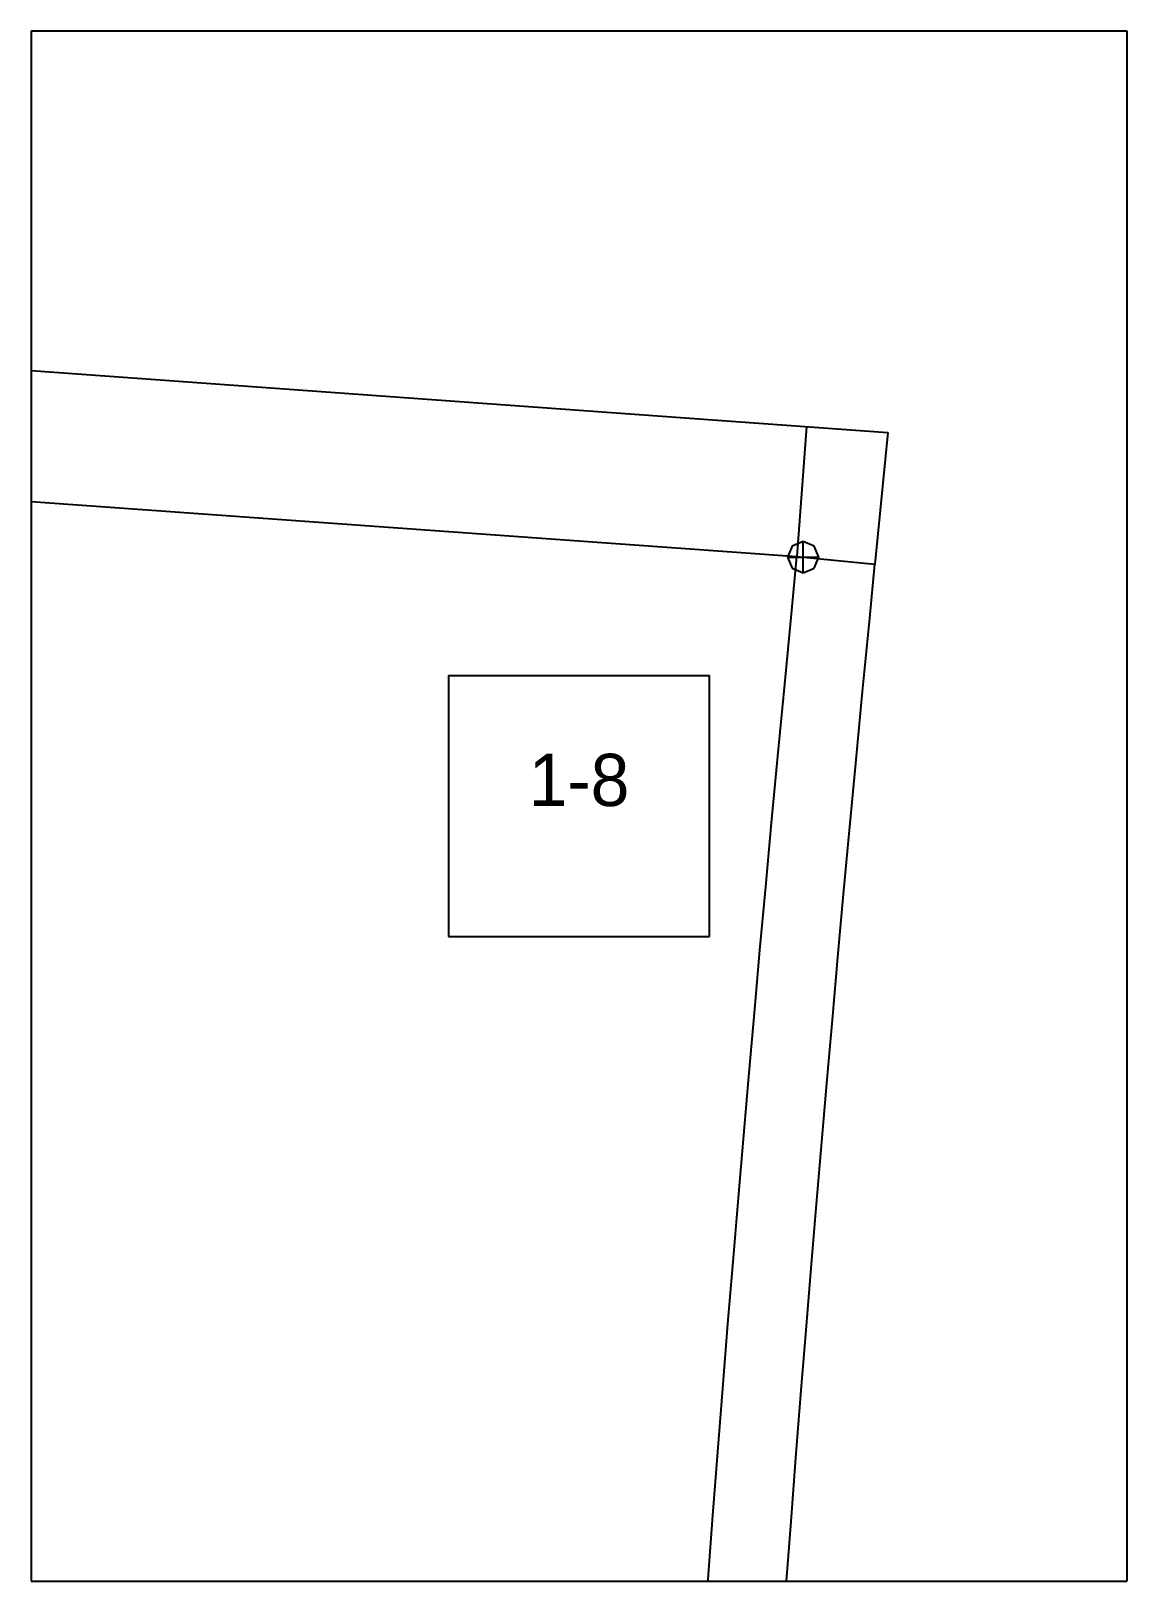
# Paper-space layout 'Plan 1-8' of a CAD drawing. Header units: metres, sheet in millimetres. Extents: x 0 to 210, y 0 to 297.
# The model-space entities are those that its viewports show. They can reach past a viewport. Long polylines and large blocks are cut down to what shows.
import ezdxf
from ezdxf.enums import TextEntityAlignment as Align

# ---------------------------------------------------------------- set-up
doc = ezdxf.new("R2010")
doc.units = ezdxf.units.M
for name, color, linetype in [('default', 7, 'Continuous'), ('TEXTLAYER', 7, 'Continuous'), ('VIEWPORTS', 7, 'Continuous')]:
    doc.layers.add(name, color=color, linetype=linetype)

msp = doc.modelspace()

# ---------------------------------------------------------------- linework, layer by layer
at = {"color": 9}
for p, q in [((1260, 0), (1470, 0)), ((1470, 0), (1470, -297)), ((1470, 0), (1680, 0)), ((1470, 0), (1470, -297)), ((1680, 0), (1680, -297)), ((1680, 0), (1890, 0)), ((1680, 0), (1680, -297)), ((1550, -123.5), (1600, -123.5)), ((1550, -123.5), (1550, -173.5)), ((1600, -173.5), (1600, -123.5)), ((1550, -173.5), (1600, -173.5)), ((1260, -297), (1470, -297)), ((1260, -297), (1470, -297)), ((1470, -297), (1680, -297)), ((1470, -297), (1470, -594)), ((1470, -297), (1680, -297)), ((1470, -297), (1470, -594)), ((1680, -297), (1890, -297)), ((1680, -297), (1680, -594)), ((1680, -297), (1890, -297)), ((1680, -297), (1680, -594))]:
    msp.add_line(p, q, dxfattribs=at)
at = {"layer": 'default', "color": 7, "linetype": 'Continuous'}
for p, q in [((1241.67, -48.63), (1634.15, -76.91)), ((1254.53, -74.62), (1616.77, -100.72)), ((1618.56, -75.79), (1616.77, -100.72)), ((1634.15, -76.91), (1631.7, -102.17)), ((1617.96, -97.84), (1615.84, -98.72)), ((1620.08, -98.72), (1617.96, -97.84)), ((1617.96, -103.84), (1617.96, -97.84)), ((1615.84, -98.72), (1614.96, -100.84)), ((1614.96, -100.84), (1615.84, -102.96)), ((1614.96, -100.84), (1620.96, -100.84)), ((1615.76, -111.05), (1616.77, -100.72)), ((1616.77, -100.72), (1631.7, -102.17)), ((1620.96, -100.84), (1620.08, -98.72)), ((1620.08, -102.96), (1620.96, -100.84)), ((1615.84, -102.96), (1617.96, -103.84)), ((1617.96, -103.84), (1620.08, -102.96)), ((1630.7, -112.49), (1631.7, -102.17)), ((1614.41, -125.14), (1615.76, -111.05)), ((1629.34, -126.56), (1630.7, -112.49)), ((1613.1, -138.95), (1614.41, -125.14)), ((1628.04, -140.34), (1629.34, -126.56)), ((1611.91, -151.75), (1613.1, -138.95)), ((1626.84, -153.13), (1628.04, -140.34)), ((1610.78, -164.01), (1611.91, -151.75)), ((1625.71, -165.37), (1626.84, -153.13)), ((1609.67, -176.15), (1610.78, -164.01)), ((1624.61, -177.49), (1625.71, -165.37)), ((1608.67, -187.42), (1609.67, -176.15)), ((1623.61, -188.74), (1624.61, -177.49)), ((1607.59, -199.61), (1608.67, -187.42)), ((1622.54, -200.91), (1623.61, -188.74)), ((1606.56, -211.56), (1607.59, -199.61)), ((1621.51, -212.83), (1622.54, -200.91)), ((1605.54, -223.58), (1606.56, -211.56)), ((1620.49, -224.82), (1621.51, -212.83)), ((1604.51, -235.86), (1605.54, -223.58)), ((1619.46, -237.08), (1620.49, -224.82)), ((1603.54, -247.74), (1604.51, -235.86)), ((1618.5, -248.95), (1619.46, -237.08)), ((1602.55, -260.11), (1603.54, -247.74)), ((1617.5, -261.28), (1618.5, -248.95)), ((1601.6, -272.28), (1602.55, -260.11)), ((1616.56, -273.43), (1617.5, -261.28)), ((1600.67, -284.45), (1601.6, -272.28)), ((1615.63, -285.58), (1616.56, -273.43)), ((1599.75, -296.62), (1600.67, -284.45)), ((1614.71, -297.73), (1615.63, -285.58)), ((1598.87, -308.77), (1599.75, -296.62)), ((1613.84, -309.51), (1614.71, -297.73))]:
    msp.add_line(p, q, dxfattribs=at)

# ---------------------------------------------------------------- texts
at = {"layer": 'TEXTLAYER', "color": 1}
msp.add_text('1-8', height=10, dxfattribs=at).set_placement((1575, -148.5), align=Align.CENTER)

psp = doc.layouts.new('Plan 1-8')

# ---------------------------------------------------------------- viewports
at = {"layer": 'VIEWPORTS'}
psp.add_viewport(center=(105, 148.5), size=(210, 297), view_center_point=(1575, -148.5), view_height=297, dxfattribs=at)

doc.saveas('drawing.dxf')
